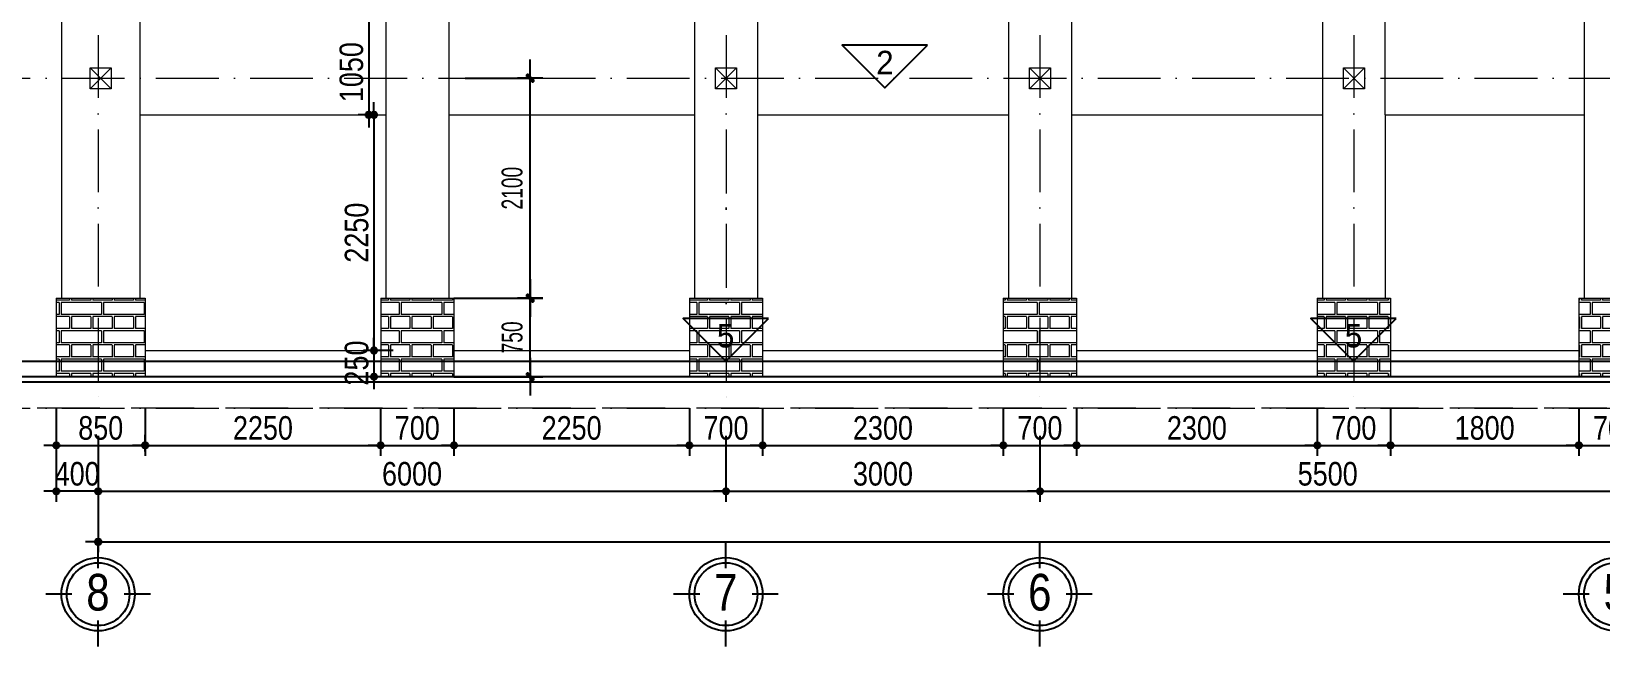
# Model space of a CAD drawing. Extents: x -1107188 to -523840, y 39692 to 514392.
# Drawn here: x -1099514 to -1084518, y 407575 to 413449 of the extents above; entities that cross this region are included whole.
import ezdxf
from ezdxf.enums import TextEntityAlignment as Align

# ---------------------------------------------------------------- set-up
doc = ezdxf.new("R2010")
doc.units = 0
doc.linetypes.add('ACAD_ISO10W100', pattern=[18, 12, -3, 0, -3])
doc.layers.get('0').update_dxf_attribs({"color": 255, "linetype": 'CONTINUOUS'})
doc.layers.get('DEFPOINTS').update_dxf_attribs({"linetype": 'CONTINUOUS'})
for name, color, linetype in [('009', 251, 'CONTINUOUS'), ('DIM', 1, 'CONTINUOUS'), ('HATCH', 8, 'CONTINUOUS'), ('HATCHNGOI', 22, 'CONTINUOUS'), ('TAGS', 60, 'CONTINUOUS'), ('TUONG', 131, 'CONTINUOUS')]:
    doc.layers.add(name, color=color, linetype=linetype)
for name, color, linetype, lineweight in [('HACHT', 8, 'CONTINUOUS', 5), ('NET-THAY', 2, 'CONTINUOUS', 13), ('TRUC', 24, 'CONTINUOUS', 0)]:
    doc.layers.add(name, color=color, linetype=linetype, lineweight=lineweight)
doc.styles.add('AVO', font='')
doc.styles.add('HEL-CONDENSE', font='')
doc.styles.add('KICHTHUOC', font='', dxfattribs={"width": 0.8})
doc.styles.get("Standard").update_dxf_attribs({"font": ''})
doc.styles.add('VNI-HELVE-CONDENSEN', font='')
doc.styles.get('AVO').set_extended_font_data('VNI-Avo')
doc.styles.get('HEL-CONDENSE').set_extended_font_data('VNI-Helve-Condense')
doc.styles.get('KICHTHUOC').set_extended_font_data('VNI-Helve-Condense')
doc.styles.get('Standard').set_extended_font_data('VNI-Helve-Condense')
doc.styles.get('VNI-HELVE-CONDENSEN').set_extended_font_data('VNI-Helve-Condense')
doc.dimstyles.new('1-100', dxfattribs={"dimtxt": 200, "dimasz": 60, "dimexe": 0, "dimexo": 0, "dimgap": 70, "dimtad": 1, "dimtoh": 1, "dimdec": 0, "dimzin": 9, "dimdsep": 46, "dimtxsty": 'KICHTHUOC', "dimblk": 'KTHUOC', "dimcen": 15, "dimdle": 150, "dimclrd": 256, "dimclre": 256, "dimclrt": 7, "dimadec": 0, "dimazin": 0, "dimtfac": 1, "dimtdec": 0, "dimtix": 1, "dimtmove": 2, "dimatfit": 3, "dimfxl": 1, "dimtolj": 1, "dimtzin": 1, "dimarcsym": 0})
doc.dimstyles.new('D100', dxfattribs={"dimtxt": 225, "dimasz": 1.2, "dimexe": 100, "dimexo": 0, "dimgap": 50, "dimtad": 1, "dimdec": 0, "dimzin": 13, "dimdsep": 46, "dimtxsty": 'HEL-CONDENSE', "dimblk": 'D50', "dimcen": 0, "dimclrd": 1, "dimclre": 1, "dimclrt": 7, "dimadec": 0, "dimazin": 0, "dimtfac": 1, "dimtdec": 0, "dimtmove": 0, "dimatfit": 3, "dimldrblk": 'D50', "dimfxl": 1, "dimtolj": 1, "dimtzin": 13, "dimarcsym": 0})
doc.dimstyles.get("Standard").update_dxf_attribs({"dimtxt": 0.18, "dimasz": 0.18, "dimexe": 0.18, "dimexo": 0.0625, "dimgap": 0.09, "dimtad": 0, "dimtih": 1, "dimtoh": 1, "dimdec": 4, "dimzin": 0, "dimdsep": 46, "dimtxsty": 'Standard', "dimcen": 0.09, "dimadec": 0, "dimazin": 0, "dimtfac": 1, "dimtdec": 4, "dimtofl": 0, "dimtmove": 0, "dimatfit": 3, "dimfxl": 1, "dimtolj": 1, "dimtzin": 0, "dimarcsym": 0})
pattern_1 = [(180, (-2396478.65, 162383.13), (-3e-14, -270.968), [387.35, -19.05]), (180, (-2396478.65, 162268.83), (-3e-14, -270.968), [387.35, -19.05]), (180, (-2396580.25, 162247.64), (-3e-14, -270.968), [184.15, -19.05]), (180, (-2396580.25, 162133.34), (-3e-14, -270.968), [184.15, -19.05]), (270, (-2396478.65, 162383.13), (406.4, -7e-14), [114.3, -156.6672]), (270, (-2396459.6, 162383.13), (406.4, -7e-14), [114.3, -156.6672]), (270, (-2396580.25, 162247.64), (203.2, -4e-14), [114.3, -156.6672]), (270, (-2396561.2, 162247.64), (203.2, -4e-14), [114.3, -156.6672])]

# ---------------------------------------------------------------- blocks, each defined once
blk = doc.blocks.new('D50')
at = {"layer": 'DIM'}
blk.add_hatch(color=256, dxfattribs=at).paths.add_polyline_path([(25, 0, 1), (-25, 0, 1)])
blk.add_line((25, 0), (100, 0), dxfattribs=at)
blk.add_circle((0, 0), 25, dxfattribs=at)
blk = doc.blocks.new('*D766')
at = {"layer": 'DEFPOINTS', "color": 0, "transparency": 16777216}
for p in [(-1098876, 409587), (-1092876, 409587), (-1092876, 409058)]:
    blk.add_point(p, dxfattribs=at)
at = {"layer": 'DIM', "color": 1, "lineweight": -2, "transparency": 16777216}
for p, q in [((-1098876, 409587), (-1098876, 408958)), ((-1092876, 409587), (-1092876, 408958)), ((-1098875, 409058), (-1092877, 409058))]:
    blk.add_line(p, q, dxfattribs=at)
at = {"layer": 'DIM', "color": 1, "lineweight": -2, "transparency": 16777216, "xscale": 1.199999999999999, "yscale": 1.199999999999999, "zscale": 1.199999999999999, "rotation": 180}
blk.add_blockref('D50', (-1098876, 409058), dxfattribs=at)
at = {"layer": 'DIM', "color": 1, "lineweight": -2, "transparency": 16777216, "xscale": 1.199999999999999, "yscale": 1.199999999999999, "zscale": 1.199999999999999}
blk.add_blockref('D50', (-1092876, 409058), dxfattribs=at)
at = {"layer": 'DIM', "color": 7, "transparency": 16777216, "insert": (-1095876, 409223), "char_height": 225, "attachment_point": 5, "style": 'HEL-CONDENSE'}
blk.add_mtext('\\A1;6000', dxfattribs=at)
blk = doc.blocks.new('*D767')
at = {"layer": 'DEFPOINTS', "color": 0, "transparency": 16777216}
for p in [(-1092876, 409587), (-1089876, 409587), (-1089876, 409058)]:
    blk.add_point(p, dxfattribs=at)
at = {"layer": 'DIM', "color": 1, "lineweight": -2, "transparency": 16777216}
for p, q in [((-1092876, 409587), (-1092876, 408958)), ((-1089876, 409587), (-1089876, 408958)), ((-1092875, 409058), (-1089877, 409058))]:
    blk.add_line(p, q, dxfattribs=at)
at = {"layer": 'DIM', "color": 1, "lineweight": -2, "transparency": 16777216, "xscale": 1.199999999999999, "yscale": 1.199999999999999, "zscale": 1.199999999999999, "rotation": 180}
blk.add_blockref('D50', (-1092876, 409058), dxfattribs=at)
at = {"layer": 'DIM', "color": 1, "lineweight": -2, "transparency": 16777216, "xscale": 1.199999999999999, "yscale": 1.199999999999999, "zscale": 1.199999999999999}
blk.add_blockref('D50', (-1089876, 409058), dxfattribs=at)
at = {"layer": 'DIM', "color": 7, "transparency": 16777216, "insert": (-1091376, 409223), "char_height": 225, "attachment_point": 5, "style": 'HEL-CONDENSE'}
blk.add_mtext('\\A1;3000', dxfattribs=at)
blk = doc.blocks.new('*D768')
at = {"layer": 'DEFPOINTS', "color": 0, "transparency": 16777216}
for p in [(-1089876, 409587), (-1084376, 409587), (-1084376, 409058)]:
    blk.add_point(p, dxfattribs=at)
at = {"layer": 'DIM', "color": 1, "lineweight": -2, "transparency": 16777216}
for p, q in [((-1089876, 409587), (-1089876, 408958)), ((-1084376, 409587), (-1084376, 408958)), ((-1089875, 409058), (-1084377, 409058))]:
    blk.add_line(p, q, dxfattribs=at)
at = {"layer": 'DIM', "color": 1, "lineweight": -2, "transparency": 16777216, "xscale": 1.199999999999999, "yscale": 1.199999999999999, "zscale": 1.199999999999999, "rotation": 180}
blk.add_blockref('D50', (-1089876, 409058), dxfattribs=at)
at = {"layer": 'DIM', "color": 1, "lineweight": -2, "transparency": 16777216, "xscale": 1.199999999999999, "yscale": 1.199999999999999, "zscale": 1.199999999999999}
blk.add_blockref('D50', (-1084376, 409058), dxfattribs=at)
at = {"layer": 'DIM', "color": 7, "transparency": 16777216, "insert": (-1087126, 409223), "char_height": 225, "attachment_point": 5, "style": 'HEL-CONDENSE'}
blk.add_mtext('\\A1;5500', dxfattribs=at)
blk = doc.blocks.new('*D773')
at = {"layer": 'DEFPOINTS', "color": 0, "transparency": 16777216}
for p in [(-1098876, 409587), (-1065876, 409587), (-1065876, 408575)]:
    blk.add_point(p, dxfattribs=at)
at = {"layer": 'DIM', "color": 1, "lineweight": -2, "transparency": 16777216}
for p, q in [((-1098876, 409587), (-1098876, 408475)), ((-1065876, 409587), (-1065876, 408475)), ((-1098875, 408575), (-1065877, 408575))]:
    blk.add_line(p, q, dxfattribs=at)
at = {"layer": 'DIM', "color": 1, "lineweight": -2, "transparency": 16777216, "xscale": 1.199999999999999, "yscale": 1.199999999999999, "zscale": 1.199999999999999, "rotation": 180}
blk.add_blockref('D50', (-1098876, 408575), dxfattribs=at)
at = {"layer": 'DIM', "color": 1, "lineweight": -2, "transparency": 16777216, "xscale": 1.199999999999999, "yscale": 1.199999999999999, "zscale": 1.199999999999999}
blk.add_blockref('D50', (-1065876, 408575), dxfattribs=at)
at = {"layer": 'DIM', "color": 7, "transparency": 16777216, "insert": (-1082376, 408739), "char_height": 225, "attachment_point": 5, "style": 'HEL-CONDENSE'}
blk.add_mtext('\\A1;33000', dxfattribs=at)
blk = doc.blocks.new('A$C206177D3')
at = {"layer": 'TAGS', "ltscale": 1000}
for p, q in [((-37, 240), (-37, 490)), ((-287, -10), (-537, -10)), ((463, -10), (213, -10)), ((-37, -510), (-37, -260))]:
    blk.add_line(p, q, dxfattribs=at)
blk.add_circle((-37, -10), 350, dxfattribs=at)
at = {"layer": 'TAGS', "color": 254, "ltscale": 1000}
blk.add_circle((-37, -10), 300, dxfattribs=at)
at = {"layer": 'TAGS', "ltscale": 1000, "style": 'VNI-HELVE-CONDENSEN'}
blk.add_attdef('A', text='', height=350, dxfattribs=at).set_placement((-38, -166), align=Align.CENTER)
blk = doc.blocks.new('*D781')
at = {"layer": 'DEFPOINTS', "color": 0, "transparency": 16777216}
for p in [(-1099276, 409587), (-1098876, 409587), (-1099276, 409058)]:
    blk.add_point(p, dxfattribs=at)
at = {"layer": 'HATCHNGOI', "color": 1, "lineweight": -2, "transparency": 16777216}
for p, q in [((-1099276, 409587), (-1099276, 408958)), ((-1098876, 409587), (-1098876, 408958)), ((-1098877, 409058), (-1099275, 409058))]:
    blk.add_line(p, q, dxfattribs=at)
at = {"layer": 'HATCHNGOI', "color": 1, "lineweight": -2, "transparency": 16777216, "xscale": 1.199999999999999, "yscale": 1.199999999999999, "zscale": 1.199999999999999, "rotation": 180}
blk.add_blockref('D50', (-1099276, 409058), dxfattribs=at)
at = {"layer": 'HATCHNGOI', "color": 1, "lineweight": -2, "transparency": 16777216, "xscale": 1.199999999999999, "yscale": 1.199999999999999, "zscale": 1.199999999999999}
blk.add_blockref('D50', (-1098876, 409058), dxfattribs=at)
at = {"layer": 'HATCHNGOI', "color": 7, "transparency": 16777216, "insert": (-1099076, 409223), "char_height": 225, "attachment_point": 5, "style": 'HEL-CONDENSE'}
blk.add_mtext('\\A1;400', dxfattribs=at)
blk = doc.blocks.new('*D808')
at = {"layer": 'DEFPOINTS', "color": 0, "linetype": 'Continuous', "transparency": 16777216}
for p in [(-1096290, 413702), (-1096290, 412652), (-1096290, 412652)]:
    blk.add_point(p, dxfattribs=at)
at = {"layer": 'DIM', "color": 1, "linetype": 'Continuous', "lineweight": -2, "transparency": 16777216}
for p, q in [((-1096290, 413702), (-1096390, 413702)), ((-1096290, 413700), (-1096290, 412653)), ((-1096290, 412652), (-1096390, 412652))]:
    blk.add_line(p, q, dxfattribs=at)
at = {"layer": 'DIM', "color": 1, "linetype": 'Continuous', "lineweight": -2, "transparency": 16777216, "xscale": 1.199999999999999, "yscale": 1.199999999999999, "zscale": 1.199999999999999}
for p, rotation in [((-1096290, 413702), 90), ((-1096290, 412652), 270)]:
    blk.add_blockref('D50', p, dxfattribs=dict(at, rotation=rotation))
at = {"layer": 'DIM', "color": 7, "linetype": 'Continuous', "transparency": 16777216, "insert": (-1096455, 413060), "char_height": 225, "attachment_point": 5, "rotation": 90, "style": 'HEL-CONDENSE'}
blk.add_mtext('\\A1;1050', dxfattribs=at)
blk = doc.blocks.new('*D809')
at = {"layer": 'DEFPOINTS', "color": 0, "linetype": 'Continuous', "transparency": 16777216}
for p in [(-1096203, 412652), (-1096240, 410402), (-1096057, 410402)]:
    blk.add_point(p, dxfattribs=at)
at = {"layer": 'DIM', "color": 1, "linetype": 'Continuous', "lineweight": -2, "transparency": 16777216}
for p, q in [((-1096203, 412652), (-1096340, 412652)), ((-1096240, 412650), (-1096240, 410403)), ((-1096057, 410402), (-1096340, 410402))]:
    blk.add_line(p, q, dxfattribs=at)
at = {"layer": 'DIM', "color": 1, "linetype": 'Continuous', "lineweight": -2, "transparency": 16777216, "xscale": 1.199999999999999, "yscale": 1.199999999999999, "zscale": 1.199999999999999}
for p, rotation in [((-1096240, 412652), 90), ((-1096240, 410402), 270)]:
    blk.add_blockref('D50', p, dxfattribs=dict(at, rotation=rotation))
at = {"layer": 'DIM', "color": 7, "linetype": 'Continuous', "transparency": 16777216, "insert": (-1096405, 411527), "char_height": 225, "attachment_point": 5, "rotation": 90, "style": 'HEL-CONDENSE'}
blk.add_mtext('\\A1;2250', dxfattribs=at)
blk = doc.blocks.new('*D810')
at = {"layer": 'DEFPOINTS', "color": 0, "linetype": 'Continuous', "transparency": 16777216}
for p in [(-1096057, 410402), (-1096240, 410152), (-1095984, 410152)]:
    blk.add_point(p, dxfattribs=at)
at = {"layer": 'DIM', "color": 1, "linetype": 'Continuous', "lineweight": -2, "transparency": 16777216}
for p, q in [((-1096057, 410402), (-1096340, 410402)), ((-1096240, 410400), (-1096240, 410153)), ((-1095984, 410152), (-1096340, 410152))]:
    blk.add_line(p, q, dxfattribs=at)
at = {"layer": 'DIM', "color": 1, "linetype": 'Continuous', "lineweight": -2, "transparency": 16777216, "xscale": 1.199999999999999, "yscale": 1.199999999999999, "zscale": 1.199999999999999}
for p, rotation in [((-1096240, 410402), 90), ((-1096240, 410152), 270)]:
    blk.add_blockref('D50', p, dxfattribs=dict(at, rotation=rotation))
at = {"layer": 'DIM', "color": 7, "linetype": 'Continuous', "transparency": 16777216, "insert": (-1096405, 410282), "char_height": 225, "attachment_point": 5, "rotation": 90, "style": 'HEL-CONDENSE'}
blk.add_mtext('\\A1;250', dxfattribs=at)
blk = doc.blocks.new('*D814')
at = {"layer": 'DEFPOINTS', "color": 0, "linetype": 'Continuous', "transparency": 16777216}
for p in [(-1099276, 409852), (-1098426, 409852), (-1098426, 409496)]:
    blk.add_point(p, dxfattribs=at)
at = {"layer": 'DIM', "color": 1, "linetype": 'Continuous', "lineweight": -2, "transparency": 16777216}
for p, q in [((-1099276, 409852), (-1099276, 409396)), ((-1098426, 409852), (-1098426, 409396)), ((-1099275, 409496), (-1098427, 409496))]:
    blk.add_line(p, q, dxfattribs=at)
at = {"layer": 'DIM', "color": 1, "linetype": 'Continuous', "lineweight": -2, "transparency": 16777216, "xscale": 1.199999999999999, "yscale": 1.199999999999999, "zscale": 1.199999999999999, "rotation": 180}
blk.add_blockref('D50', (-1099276, 409496), dxfattribs=at)
at = {"layer": 'DIM', "color": 1, "linetype": 'Continuous', "lineweight": -2, "transparency": 16777216, "xscale": 1.199999999999999, "yscale": 1.199999999999999, "zscale": 1.199999999999999}
blk.add_blockref('D50', (-1098426, 409496), dxfattribs=at)
at = {"layer": 'DIM', "color": 7, "linetype": 'Continuous', "transparency": 16777216, "insert": (-1098851, 409661), "char_height": 225, "attachment_point": 5, "style": 'HEL-CONDENSE'}
blk.add_mtext('\\A1;850', dxfattribs=at)
blk = doc.blocks.new('*D815')
at = {"layer": 'DEFPOINTS', "color": 0, "linetype": 'Continuous', "transparency": 16777216}
for p in [(-1096176, 409852), (-1098426, 409439), (-1096176, 409496)]:
    blk.add_point(p, dxfattribs=at)
at = {"layer": 'DIM', "color": 1, "linetype": 'Continuous', "lineweight": -2, "transparency": 16777216}
for p, q in [((-1096176, 409852), (-1096176, 409396)), ((-1098426, 409439), (-1098426, 409596)), ((-1098425, 409496), (-1096177, 409496))]:
    blk.add_line(p, q, dxfattribs=at)
at = {"layer": 'DIM', "color": 1, "linetype": 'Continuous', "lineweight": -2, "transparency": 16777216, "xscale": 1.199999999999999, "yscale": 1.199999999999999, "zscale": 1.199999999999999, "rotation": 180}
blk.add_blockref('D50', (-1098426, 409496), dxfattribs=at)
at = {"layer": 'DIM', "color": 1, "linetype": 'Continuous', "lineweight": -2, "transparency": 16777216, "xscale": 1.199999999999999, "yscale": 1.199999999999999, "zscale": 1.199999999999999}
blk.add_blockref('D50', (-1096176, 409496), dxfattribs=at)
at = {"layer": 'DIM', "color": 7, "linetype": 'Continuous', "transparency": 16777216, "insert": (-1097301, 409661), "char_height": 225, "attachment_point": 5, "style": 'HEL-CONDENSE'}
blk.add_mtext('\\A1;2250', dxfattribs=at)
blk = doc.blocks.new('*D816')
at = {"layer": 'DEFPOINTS', "color": 0, "linetype": 'Continuous', "transparency": 16777216}
for p in [(-1096176, 409852), (-1095476, 409852), (-1095476, 409496)]:
    blk.add_point(p, dxfattribs=at)
at = {"layer": 'DIM', "color": 1, "linetype": 'Continuous', "lineweight": -2, "transparency": 16777216}
for p, q in [((-1096176, 409852), (-1096176, 409396)), ((-1095476, 409852), (-1095476, 409396)), ((-1096175, 409496), (-1095477, 409496))]:
    blk.add_line(p, q, dxfattribs=at)
at = {"layer": 'DIM', "color": 1, "linetype": 'Continuous', "lineweight": -2, "transparency": 16777216, "xscale": 1.199999999999999, "yscale": 1.199999999999999, "zscale": 1.199999999999999, "rotation": 180}
blk.add_blockref('D50', (-1096176, 409496), dxfattribs=at)
at = {"layer": 'DIM', "color": 1, "linetype": 'Continuous', "lineweight": -2, "transparency": 16777216, "xscale": 1.199999999999999, "yscale": 1.199999999999999, "zscale": 1.199999999999999}
blk.add_blockref('D50', (-1095476, 409496), dxfattribs=at)
at = {"layer": 'DIM', "color": 7, "linetype": 'Continuous', "transparency": 16777216, "insert": (-1095826, 409661), "char_height": 225, "attachment_point": 5, "style": 'HEL-CONDENSE'}
blk.add_mtext('\\A1;700', dxfattribs=at)
blk = doc.blocks.new('*D817')
at = {"layer": 'DEFPOINTS', "color": 0, "linetype": 'Continuous', "transparency": 16777216}
for p in [(-1095476, 409852), (-1093226, 409852), (-1093226, 409496)]:
    blk.add_point(p, dxfattribs=at)
at = {"layer": 'DIM', "color": 1, "linetype": 'Continuous', "lineweight": -2, "transparency": 16777216}
for p, q in [((-1095476, 409852), (-1095476, 409396)), ((-1093226, 409852), (-1093226, 409396)), ((-1095475, 409496), (-1093227, 409496))]:
    blk.add_line(p, q, dxfattribs=at)
at = {"layer": 'DIM', "color": 1, "linetype": 'Continuous', "lineweight": -2, "transparency": 16777216, "xscale": 1.199999999999999, "yscale": 1.199999999999999, "zscale": 1.199999999999999, "rotation": 180}
blk.add_blockref('D50', (-1095476, 409496), dxfattribs=at)
at = {"layer": 'DIM', "color": 1, "linetype": 'Continuous', "lineweight": -2, "transparency": 16777216, "xscale": 1.199999999999999, "yscale": 1.199999999999999, "zscale": 1.199999999999999}
blk.add_blockref('D50', (-1093226, 409496), dxfattribs=at)
at = {"layer": 'DIM', "color": 7, "linetype": 'Continuous', "transparency": 16777216, "insert": (-1094351, 409661), "char_height": 225, "attachment_point": 5, "style": 'HEL-CONDENSE'}
blk.add_mtext('\\A1;2250', dxfattribs=at)
blk = doc.blocks.new('*D818')
at = {"layer": 'DEFPOINTS', "color": 0, "linetype": 'Continuous', "transparency": 16777216}
for p in [(-1093226, 409852), (-1092526, 409852), (-1092526, 409496)]:
    blk.add_point(p, dxfattribs=at)
at = {"layer": 'DIM', "color": 1, "linetype": 'Continuous', "lineweight": -2, "transparency": 16777216}
for p, q in [((-1093226, 409852), (-1093226, 409396)), ((-1092526, 409852), (-1092526, 409396)), ((-1093225, 409496), (-1092527, 409496))]:
    blk.add_line(p, q, dxfattribs=at)
at = {"layer": 'DIM', "color": 1, "linetype": 'Continuous', "lineweight": -2, "transparency": 16777216, "xscale": 1.199999999999999, "yscale": 1.199999999999999, "zscale": 1.199999999999999, "rotation": 180}
blk.add_blockref('D50', (-1093226, 409496), dxfattribs=at)
at = {"layer": 'DIM', "color": 1, "linetype": 'Continuous', "lineweight": -2, "transparency": 16777216, "xscale": 1.199999999999999, "yscale": 1.199999999999999, "zscale": 1.199999999999999}
blk.add_blockref('D50', (-1092526, 409496), dxfattribs=at)
at = {"layer": 'DIM', "color": 7, "linetype": 'Continuous', "transparency": 16777216, "insert": (-1092876, 409661), "char_height": 225, "attachment_point": 5, "style": 'HEL-CONDENSE'}
blk.add_mtext('\\A1;700', dxfattribs=at)
blk = doc.blocks.new('*D819')
at = {"layer": 'DEFPOINTS', "color": 0, "linetype": 'Continuous', "transparency": 16777216}
for p in [(-1092526, 409852), (-1090226, 409852), (-1090226, 409496)]:
    blk.add_point(p, dxfattribs=at)
at = {"layer": 'DIM', "color": 1, "linetype": 'Continuous', "lineweight": -2, "transparency": 16777216}
for p, q in [((-1092526, 409852), (-1092526, 409396)), ((-1090226, 409852), (-1090226, 409396)), ((-1092525, 409496), (-1090227, 409496))]:
    blk.add_line(p, q, dxfattribs=at)
at = {"layer": 'DIM', "color": 1, "linetype": 'Continuous', "lineweight": -2, "transparency": 16777216, "xscale": 1.199999999999999, "yscale": 1.199999999999999, "zscale": 1.199999999999999, "rotation": 180}
blk.add_blockref('D50', (-1092526, 409496), dxfattribs=at)
at = {"layer": 'DIM', "color": 1, "linetype": 'Continuous', "lineweight": -2, "transparency": 16777216, "xscale": 1.199999999999999, "yscale": 1.199999999999999, "zscale": 1.199999999999999}
blk.add_blockref('D50', (-1090226, 409496), dxfattribs=at)
at = {"layer": 'DIM', "color": 7, "linetype": 'Continuous', "transparency": 16777216, "insert": (-1091376, 409661), "char_height": 225, "attachment_point": 5, "style": 'HEL-CONDENSE'}
blk.add_mtext('\\A1;2300', dxfattribs=at)
blk = doc.blocks.new('*D820')
at = {"layer": 'DEFPOINTS', "color": 0, "linetype": 'Continuous', "transparency": 16777216}
for p in [(-1090226, 409852), (-1089526, 409852), (-1089526, 409496)]:
    blk.add_point(p, dxfattribs=at)
at = {"layer": 'DIM', "color": 1, "linetype": 'Continuous', "lineweight": -2, "transparency": 16777216}
for p, q in [((-1090226, 409852), (-1090226, 409396)), ((-1089526, 409852), (-1089526, 409396)), ((-1090225, 409496), (-1089527, 409496))]:
    blk.add_line(p, q, dxfattribs=at)
at = {"layer": 'DIM', "color": 1, "linetype": 'Continuous', "lineweight": -2, "transparency": 16777216, "xscale": 1.199999999999999, "yscale": 1.199999999999999, "zscale": 1.199999999999999, "rotation": 180}
blk.add_blockref('D50', (-1090226, 409496), dxfattribs=at)
at = {"layer": 'DIM', "color": 1, "linetype": 'Continuous', "lineweight": -2, "transparency": 16777216, "xscale": 1.199999999999999, "yscale": 1.199999999999999, "zscale": 1.199999999999999}
blk.add_blockref('D50', (-1089526, 409496), dxfattribs=at)
at = {"layer": 'DIM', "color": 7, "linetype": 'Continuous', "transparency": 16777216, "insert": (-1089876, 409661), "char_height": 225, "attachment_point": 5, "style": 'HEL-CONDENSE'}
blk.add_mtext('\\A1;700', dxfattribs=at)
blk = doc.blocks.new('*D821')
at = {"layer": 'DEFPOINTS', "color": 0, "linetype": 'Continuous', "transparency": 16777216}
for p in [(-1089526, 409852), (-1087226, 409852), (-1087226, 409496)]:
    blk.add_point(p, dxfattribs=at)
at = {"layer": 'DIM', "color": 1, "linetype": 'Continuous', "lineweight": -2, "transparency": 16777216}
for p, q in [((-1089526, 409852), (-1089526, 409396)), ((-1087226, 409852), (-1087226, 409396)), ((-1089525, 409496), (-1087227, 409496))]:
    blk.add_line(p, q, dxfattribs=at)
at = {"layer": 'DIM', "color": 1, "linetype": 'Continuous', "lineweight": -2, "transparency": 16777216, "xscale": 1.199999999999999, "yscale": 1.199999999999999, "zscale": 1.199999999999999, "rotation": 180}
blk.add_blockref('D50', (-1089526, 409496), dxfattribs=at)
at = {"layer": 'DIM', "color": 1, "linetype": 'Continuous', "lineweight": -2, "transparency": 16777216, "xscale": 1.199999999999999, "yscale": 1.199999999999999, "zscale": 1.199999999999999}
blk.add_blockref('D50', (-1087226, 409496), dxfattribs=at)
at = {"layer": 'DIM', "color": 7, "linetype": 'Continuous', "transparency": 16777216, "insert": (-1088376, 409661), "char_height": 225, "attachment_point": 5, "style": 'HEL-CONDENSE'}
blk.add_mtext('\\A1;2300', dxfattribs=at)
blk = doc.blocks.new('*D822')
at = {"layer": 'DEFPOINTS', "color": 0, "linetype": 'Continuous', "transparency": 16777216}
for p in [(-1087226, 409852), (-1086526, 409852), (-1086526, 409496)]:
    blk.add_point(p, dxfattribs=at)
at = {"layer": 'DIM', "color": 1, "linetype": 'Continuous', "lineweight": -2, "transparency": 16777216}
for p, q in [((-1087226, 409852), (-1087226, 409396)), ((-1086526, 409852), (-1086526, 409396)), ((-1087225, 409496), (-1086527, 409496))]:
    blk.add_line(p, q, dxfattribs=at)
at = {"layer": 'DIM', "color": 1, "linetype": 'Continuous', "lineweight": -2, "transparency": 16777216, "xscale": 1.199999999999999, "yscale": 1.199999999999999, "zscale": 1.199999999999999, "rotation": 180}
blk.add_blockref('D50', (-1087226, 409496), dxfattribs=at)
at = {"layer": 'DIM', "color": 1, "linetype": 'Continuous', "lineweight": -2, "transparency": 16777216, "xscale": 1.199999999999999, "yscale": 1.199999999999999, "zscale": 1.199999999999999}
blk.add_blockref('D50', (-1086526, 409496), dxfattribs=at)
at = {"layer": 'DIM', "color": 7, "linetype": 'Continuous', "transparency": 16777216, "insert": (-1086876, 409661), "char_height": 225, "attachment_point": 5, "style": 'HEL-CONDENSE'}
blk.add_mtext('\\A1;700', dxfattribs=at)
blk = doc.blocks.new('*D823')
at = {"layer": 'DEFPOINTS', "color": 0, "linetype": 'Continuous', "transparency": 16777216}
for p in [(-1086526, 409852), (-1084726, 409852), (-1084726, 409496)]:
    blk.add_point(p, dxfattribs=at)
at = {"layer": 'DIM', "color": 1, "linetype": 'Continuous', "lineweight": -2, "transparency": 16777216}
for p, q in [((-1086526, 409852), (-1086526, 409396)), ((-1084726, 409852), (-1084726, 409396)), ((-1086525, 409496), (-1084727, 409496))]:
    blk.add_line(p, q, dxfattribs=at)
at = {"layer": 'DIM', "color": 1, "linetype": 'Continuous', "lineweight": -2, "transparency": 16777216, "xscale": 1.199999999999999, "yscale": 1.199999999999999, "zscale": 1.199999999999999, "rotation": 180}
blk.add_blockref('D50', (-1086526, 409496), dxfattribs=at)
at = {"layer": 'DIM', "color": 1, "linetype": 'Continuous', "lineweight": -2, "transparency": 16777216, "xscale": 1.199999999999999, "yscale": 1.199999999999999, "zscale": 1.199999999999999}
blk.add_blockref('D50', (-1084726, 409496), dxfattribs=at)
at = {"layer": 'DIM', "color": 7, "linetype": 'Continuous', "transparency": 16777216, "insert": (-1085626, 409661), "char_height": 225, "attachment_point": 5, "style": 'HEL-CONDENSE'}
blk.add_mtext('\\A1;1800', dxfattribs=at)
blk = doc.blocks.new('*D824')
at = {"layer": 'DEFPOINTS', "color": 0, "linetype": 'Continuous', "transparency": 16777216}
for p in [(-1084726, 409852), (-1084026, 409887), (-1084026, 409496)]:
    blk.add_point(p, dxfattribs=at)
at = {"layer": 'DIM', "color": 1, "linetype": 'Continuous', "lineweight": -2, "transparency": 16777216}
for p, q in [((-1084726, 409852), (-1084726, 409396)), ((-1084026, 409887), (-1084026, 409396)), ((-1084725, 409496), (-1084027, 409496))]:
    blk.add_line(p, q, dxfattribs=at)
at = {"layer": 'DIM', "color": 1, "linetype": 'Continuous', "lineweight": -2, "transparency": 16777216, "xscale": 1.199999999999999, "yscale": 1.199999999999999, "zscale": 1.199999999999999, "rotation": 180}
blk.add_blockref('D50', (-1084726, 409496), dxfattribs=at)
at = {"layer": 'DIM', "color": 1, "linetype": 'Continuous', "lineweight": -2, "transparency": 16777216, "xscale": 1.199999999999999, "yscale": 1.199999999999999, "zscale": 1.199999999999999}
blk.add_blockref('D50', (-1084026, 409496), dxfattribs=at)
at = {"layer": 'DIM', "color": 7, "linetype": 'Continuous', "transparency": 16777216, "insert": (-1084376, 409661), "char_height": 225, "attachment_point": 5, "style": 'HEL-CONDENSE'}
blk.add_mtext('\\A1;700', dxfattribs=at)
blk = doc.blocks.new('TUONG-NAM')
at = {"layer": 'TAGS'}
blk.add_lwpolyline([(-453, -453), (453, -453), (0, 0)], close=True, dxfattribs=at)
at = {"layer": 'TAGS', "linetype": 'Continuous', "style": 'AVO'}
blk.add_attdef('KH-TUONG', text='', height=250, dxfattribs=at).set_placement((0, -269), align=Align.MIDDLE_CENTER)
blk = doc.blocks.new('KTHUOC')
at = {"ltscale": 50}
h = blk.add_hatch(color=256, dxfattribs=at)
edge = h.paths.add_edge_path()
edge.add_line((0.28, 0.53), (-0.53, -0.28))
edge.add_arc((-0.41, -0.41), 0.175, 135, 225)
edge.add_arc((-0.41, -0.41), 0.175, 225, 315)
edge.add_line((-0.28, -0.53), (0.53, 0.28))
edge.add_arc((0.41, 0.41), 0.175, 315, 405)
edge.add_arc((0.41, 0.41), 0.175, 45, 135)
for p, q in [((-3, 0), (3, 0)), ((0, -2), (0, 2))]:
    blk.add_line(p, q)
blk.add_lwpolyline([(0.28, 0.53), (-0.53, -0.28, 0.414214), (-0.53, -0.53), (-0.53, -0.53, 0.414214), (-0.28, -0.53), (0.53, 0.28, 0.414214), (0.53, 0.53), (0.53, 0.53, 0.414214)], format="xyb", close=True)
blk = doc.blocks.new('*D889')
at = {"layer": '009', "lineweight": -2, "transparency": 16777216}
for p, q in [((-1095476, 410902), (-1094747, 410902)), ((-1094747, 410212), (-1094747, 410842)), ((-1095476, 410152), (-1094747, 410152))]:
    blk.add_line(p, q, dxfattribs=at)
at = {"layer": 'DEFPOINTS', "color": 0, "transparency": 16777216}
for p in [(-1095476, 410902), (-1094747, 410902), (-1095476, 410152)]:
    blk.add_point(p, dxfattribs=at)
at = {"layer": '009', "lineweight": -2, "transparency": 16777216, "xscale": 60, "yscale": 60, "zscale": 60}
for p, rotation in [((-1094747, 410902), 90), ((-1094747, 410152), 270)]:
    blk.add_blockref('KTHUOC', p, dxfattribs=dict(at, rotation=rotation))
at = {"layer": '009', "color": 7, "transparency": 16777216, "insert": (-1094919, 410527), "char_height": 200, "attachment_point": 5, "rotation": 90, "style": 'KICHTHUOC'}
blk.add_mtext('\\A1;750', dxfattribs=at)
blk = doc.blocks.new('*D890')
at = {"layer": '009', "lineweight": -2, "transparency": 16777216}
for p, q in [((-1095369, 413002), (-1094747, 413002)), ((-1094747, 410962), (-1094747, 412942)), ((-1095369, 410902), (-1094747, 410902))]:
    blk.add_line(p, q, dxfattribs=at)
at = {"layer": 'DEFPOINTS', "color": 0, "transparency": 16777216}
for p in [(-1095369, 413002), (-1094747, 413002), (-1095369, 410902)]:
    blk.add_point(p, dxfattribs=at)
at = {"layer": '009', "lineweight": -2, "transparency": 16777216, "xscale": 60, "yscale": 60, "zscale": 60}
for p, rotation in [((-1094747, 413002), 90), ((-1094747, 410902), 270)]:
    blk.add_blockref('KTHUOC', p, dxfattribs=dict(at, rotation=rotation))
at = {"layer": '009', "color": 7, "transparency": 16777216, "insert": (-1094919, 411952), "char_height": 200, "attachment_point": 5, "rotation": 90, "style": 'KICHTHUOC'}
blk.add_mtext('\\A1;2100', dxfattribs=at)

msp = doc.modelspace()

# ---------------------------------------------------------------- hatches: boundary and pattern name
at = {"layer": 'HACHT'}
h = msp.add_hatch(dxfattribs=at)
h.set_pattern_fill('AR-BRELM', color=256, scale=2, angle=180, style=0)
h.set_pattern_definition(pattern_1)
h.paths.add_polyline_path([(-1099275.774, 410901.638), (-1099275.774, 410301.638), (-1098875.774, 410301.638), (-1098875.774, 410901.638)])
h.paths.add_polyline_path([(-1098425.774, 410301.638), (-1098425.774, 410901.638), (-1098875.774, 410901.638), (-1098875.774, 410301.638)])
h.paths.add_polyline_path([(-1098425.774, 410151.638), (-1098425.774, 410301.638), (-1098875.774, 410301.638), (-1098875.774, 410151.638)])
h.paths.add_polyline_path([(-1099275.774, 410301.638), (-1099275.774, 410151.638), (-1098875.774, 410151.638), (-1098875.774, 410301.638)])
h = msp.add_hatch(dxfattribs=at)
h.set_pattern_fill('AR-BRELM', color=256, scale=2, angle=180, style=0)
h.set_pattern_definition(pattern_1)
h.paths.add_polyline_path([(-1095475.774, 410151.638), (-1095475.774, 410901.638), (-1096175.774, 410901.638), (-1096175.774, 410151.638)])
h = msp.add_hatch(dxfattribs=at)
h.set_pattern_fill('AR-BRELM', color=256, scale=2, angle=180, style=0)
h.set_pattern_definition(pattern_1)
h.paths.add_polyline_path([(-1092525.774, 410151.638), (-1092525.774, 410901.638), (-1093225.774, 410901.638), (-1093225.774, 410151.638)])
h = msp.add_hatch(dxfattribs=at)
h.set_pattern_fill('AR-BRELM', color=256, scale=2, angle=180, style=0)
h.set_pattern_definition(pattern_1)
h.paths.add_polyline_path([(-1090225.774, 410901.638), (-1090225.774, 410151.638), (-1089525.774, 410151.638), (-1089525.774, 410901.638)])
h = msp.add_hatch(dxfattribs=at)
h.set_pattern_fill('AR-BRELM', color=256, scale=2, angle=180, style=0)
h.set_pattern_definition(pattern_1)
h.paths.add_polyline_path([(-1087225.774, 410901.638), (-1087225.774, 410151.638), (-1086525.774, 410151.638), (-1086525.774, 410901.638)])
h = msp.add_hatch(dxfattribs=at)
h.set_pattern_fill('AR-BRELM', color=256, scale=2, angle=180, style=0)
h.set_pattern_definition(pattern_1)
h.paths.add_polyline_path([(-1084725.774, 410901.638), (-1084725.774, 410151.638), (-1084025.774, 410151.638), (-1084025.774, 410901.638)])

# ---------------------------------------------------------------- linework, layer by layer
at = {"layer": '009'}
msp.add_line((-1099765.708, 410301.638), (-1082159.839, 410301.638), dxfattribs=at)
at = {"layer": 'HATCH'}
msp.add_lwpolyline([(-1090225.774, 410151.638), (-1092675.774, 410151.638)], dxfattribs=at)
at = {"layer": 'NET-THAY'}
for p, q in [((-1086575.774, 412651.638), (-1086575.774, 413701.638)), ((-1098425.774, 410401.638), (-1096175.774, 410401.638)), ((-1095475.774, 410401.638), (-1093225.774, 410401.638)), ((-1092525.774, 410401.638), (-1090225.774, 410401.638)), ((-1089525.774, 410401.638), (-1087225.774, 410401.638)), ((-1086525.774, 410401.638), (-1084725.774, 410401.638))]:
    msp.add_line(p, q, dxfattribs=at)
for points in [[(-1099225.774, 420201.638), (-1099225.774, 410901.638)], [(-1098475.774, 420201.638), (-1098475.774, 412651.638)], [(-1096125.774, 420201.638), (-1096125.774, 410901.638)], [(-1095525.774, 420201.638), (-1095525.774, 410901.638)], [(-1093175.774, 420201.638), (-1093175.774, 410901.638)], [(-1092575.774, 420201.638), (-1092575.774, 410901.638)], [(-1090175.774, 420201.638), (-1090175.774, 410901.638)], [(-1089575.774, 420201.638), (-1089575.774, 410901.638)], [(-1087175.774, 420201.638), (-1087175.774, 410901.638)], [(-1084675.774, 417001.638), (-1084675.774, 412651.638)], [(-1098950.774, 413101.638), (-1098750.774, 413101.638), (-1098750.774, 412901.638), (-1098950.774, 412901.638), (-1098950.774, 413101.638)], [(-1098750.774, 413101.638), (-1098950.774, 412901.638)], [(-1098950.774, 413101.638), (-1098750.774, 412901.638)], [(-1092975.774, 413101.638), (-1092775.774, 413101.638), (-1092775.774, 412901.638), (-1092975.774, 412901.638), (-1092975.774, 413101.638)], [(-1092775.774, 413101.638), (-1092975.774, 412901.638)], [(-1092975.774, 413101.638), (-1092775.774, 412901.638)], [(-1089975.774, 413101.638), (-1089775.774, 413101.638), (-1089775.774, 412901.638), (-1089975.774, 412901.638), (-1089975.774, 413101.638)], [(-1089775.774, 413101.638), (-1089975.774, 412901.638)], [(-1089975.774, 413101.638), (-1089775.774, 412901.638)], [(-1086975.774, 413101.638), (-1086775.774, 413101.638), (-1086775.774, 412901.638), (-1086975.774, 412901.638), (-1086975.774, 413101.638)], [(-1086775.774, 413101.638), (-1086975.774, 412901.638)], [(-1086975.774, 413101.638), (-1086775.774, 412901.638)], [(-1098475.774, 412651.638), (-1096125.774, 412651.638)], [(-1098475.774, 412651.638), (-1098475.774, 410901.638)], [(-1095525.774, 412651.638), (-1093175.774, 412651.638)], [(-1092575.774, 412651.638), (-1090175.774, 412651.638)], [(-1089575.774, 412651.638), (-1087175.774, 412651.638)], [(-1086575.774, 412651.638), (-1084675.774, 412651.638)], [(-1086575.774, 412651.638), (-1086575.774, 410901.638)], [(-1084675.774, 412651.638), (-1084675.774, 410901.638)], [(-1099275.774, 410901.638), (-1099275.774, 410151.638)], [(-1099275.774, 410901.638), (-1098425.774, 410901.638)], [(-1098425.774, 410901.638), (-1098425.774, 410151.638)], [(-1098425.774, 410901.638), (-1098425.774, 410151.638)], [(-1096175.774, 410901.638), (-1096175.774, 410151.638)], [(-1096175.774, 410901.638), (-1095475.774, 410901.638)], [(-1095475.774, 410901.638), (-1095475.774, 410151.638)], [(-1093225.774, 410901.638), (-1093225.774, 410151.638)], [(-1093225.774, 410901.638), (-1092525.774, 410901.638)], [(-1092525.774, 410901.638), (-1092525.774, 410151.638)], [(-1090225.774, 410901.638), (-1090225.774, 410151.638)], [(-1090225.774, 410901.638), (-1089525.774, 410901.638)], [(-1089525.774, 410901.638), (-1089525.774, 410151.638)], [(-1087225.774, 410901.638), (-1087225.774, 410151.638)], [(-1087225.774, 410901.638), (-1086525.774, 410901.638)], [(-1086525.774, 410901.638), (-1086525.774, 410151.638)], [(-1084725.774, 410901.638), (-1084725.774, 410151.638)], [(-1084725.774, 410901.638), (-1084025.774, 410901.638)], [(-1090225.774, 410301.638), (-1090225.774, 410151.638)]]:
    msp.add_lwpolyline(points, dxfattribs=at)
at = {"layer": 'TRUC', "linetype": 'ACAD_ISO10W100', "ltscale": 50}
msp.add_lwpolyline([(-1100124.007, 424214.293), (-1064655.569, 424214.293), (-1064655.569, 409851.638), (-1100124.007, 409851.638)], close=True, dxfattribs=at)
for points in [[(-1098875.774, 424214.293), (-1098875.774, 409851.638)], [(-1092875.774, 424214.293), (-1092875.774, 409851.638)], [(-1089875.774, 424214.293), (-1089875.774, 409851.638)], [(-1086875.774, 424214.293), (-1086875.774, 409851.638)], [(-1100124.007, 413001.638), (-1064655.569, 413001.638)], [(-1092875.774, 412501.638), (-1092875.774, 409851.638)], [(-1100124.007, 410301.638), (-1064655.569, 410301.638)], [(-1100124.007, 409851.638), (-1064655.569, 409851.638)]]:
    msp.add_lwpolyline(points, dxfattribs=at)
at = {"layer": 'TUONG'}
msp.add_lwpolyline([(-1064655.569, 410151.638), (-1100124.007, 410151.638)], dxfattribs=at)
at = {"layer": 'TUONG', "const_width": 20}
msp.add_lwpolyline([(-1064655.569, 410101.638), (-1100124.007, 410101.638)], dxfattribs=at)

# ---------------------------------------------------------------- block references
at = {"layer": 'TAGS', "linetype": 'Continuous'}
ref = msp.add_blockref('TUONG-NAM', (-1091356.679, 412908.978), dxfattribs=dict(at, xscale=0.8999999999068677, yscale=0.9000000000232831, zscale=0.9, rotation=180))
ref.add_attrib('KH-TUONG', '2', dxfattribs={"color": 7, "linetype": 'Continuous', "height": 225, "style": 'AVO'}).set_placement((-1091357.124, 413151.332), align=Align.MIDDLE_CENTER)
ref = msp.add_blockref('TUONG-NAM', (-1092878.885, 410300.597), dxfattribs=dict(at, xscale=0.8999999999068677, yscale=0.9000000000232831, zscale=0.9, rotation=180))
ref.add_attrib('KH-TUONG', '5', dxfattribs={"color": 7, "linetype": 'Continuous', "height": 225, "style": 'AVO'}).set_placement((-1092879.33, 410542.951), align=Align.MIDDLE_CENTER)
ref = msp.add_blockref('TUONG-NAM', (-1086878.885, 410300.597), dxfattribs=dict(at, xscale=0.8999999999068677, yscale=0.9000000000232831, zscale=0.9, rotation=180))
ref.add_attrib('KH-TUONG', '5', dxfattribs={"color": 7, "linetype": 'Continuous', "height": 225, "style": 'AVO'}).set_placement((-1086879.33, 410542.951), align=Align.MIDDLE_CENTER)
at = {"layer": 'TAGS', "ltscale": 1000}
ref = msp.add_blockref('A$C206177D3', (-1098839.152, 408084.386), dxfattribs=at)
ref.add_attrib('A', '8', dxfattribs={"color": 7, "ltscale": 1000, "height": 350, "style": 'VNI-HELVE-CONDENSEN'}).set_placement((-1098877.456, 407918.748), align=Align.CENTER)
ref = msp.add_blockref('A$C206177D3', (-1092839.152, 408084.386), dxfattribs=at)
ref.add_attrib('A', '7', dxfattribs={"color": 7, "ltscale": 1000, "height": 350, "style": 'VNI-HELVE-CONDENSEN'}).set_placement((-1092877.456, 407918.748), align=Align.CENTER)
ref = msp.add_blockref('A$C206177D3', (-1089839.152, 408084.386), dxfattribs=at)
ref.add_attrib('A', '6', dxfattribs={"color": 7, "ltscale": 1000, "height": 350, "style": 'VNI-HELVE-CONDENSEN'}).set_placement((-1089877.456, 407918.748), align=Align.CENTER)
ref = msp.add_blockref('A$C206177D3', (-1084339.152, 408084.386), dxfattribs=at)
ref.add_attrib('A', '5', dxfattribs={"color": 7, "ltscale": 1000, "height": 350, "style": 'VNI-HELVE-CONDENSEN'}).set_placement((-1084377.456, 407918.748), align=Align.CENTER)

# ---------------------------------------------------------------- dimensions: what is measured, and where the dimension line sits
at = {"layer": '009'}
for base, p1, p2, picture, middle in [((-1094747.092, 413001.638), (-1095368.669, 410901.638), (-1095368.669, 413001.638), '*D890', (-1094919.225, 411951.638)), ((-1094747.092, 410901.638), (-1095475.774, 410151.638), (-1095475.774, 410901.638), '*D889', (-1094919.225, 410526.638))]:
    dim = msp.add_linear_dim(base=base, p1=p1, p2=p2, angle=90, dimstyle='1-100', dxfattribs=at)
    dim.commit()
    dim.dimension.update_dxf_attribs({"geometry": picture, "text_midpoint": middle})
at = {"layer": 'DIM', "linetype": 'Continuous'}
for base, p1, p2, picture, middle in [((-1096289.847, 412651.638), (-1096289.847, 413701.638), (-1096289.847, 412651.638), '*D808', (-1096289.847, 413059.67)), ((-1096239.847, 410151.638), (-1096056.589, 410401.638), (-1095984.107, 410151.638), '*D810', (-1096239.847, 410281.638))]:
    dim = msp.add_linear_dim(base=base, p1=p1, p2=p2, angle=90, dimstyle='D100', override={"dimtmove": 1}, dxfattribs=at)
    dim.commit()
    dim.dimension.update_dxf_attribs({"geometry": picture, "text_midpoint": middle, "dimtype": 160})
dim = msp.add_linear_dim(base=(-1096239.847, 410401.638), p1=(-1096202.941, 412651.638), p2=(-1096056.589, 410401.638), angle=90, dimstyle='D100', override={"dimtmove": 1}, dxfattribs=at)
dim.commit()
dim.dimension.update_dxf_attribs({"geometry": '*D809', "text_midpoint": (-1096404.747, 411526.638)})
dim = msp.add_linear_dim(base=(-1098425.774, 409495.701), p1=(-1099275.774, 409851.638), p2=(-1098425.774, 409851.638), dimstyle='D100', dxfattribs=at)
dim.commit()
dim.dimension.update_dxf_attribs({"geometry": '*D814', "text_midpoint": (-1098850.774, 409495.701), "dimtype": 160})
for base, p1, p2, picture, middle in [((-1096175.774, 409495.701), (-1098425.774, 409439.273), (-1096175.774, 409851.638), '*D815', (-1097300.774, 409660.601)), ((-1095475.774, 409495.701), (-1096175.774, 409851.638), (-1095475.774, 409851.638), '*D816', (-1095825.774, 409660.601)), ((-1093225.774, 409495.701), (-1095475.774, 409851.638), (-1093225.774, 409851.638), '*D817', (-1094350.774, 409660.601)), ((-1092525.774, 409495.701), (-1093225.774, 409851.638), (-1092525.774, 409851.638), '*D818', (-1092875.774, 409660.601)), ((-1090225.774, 409495.701), (-1092525.774, 409851.638), (-1090225.774, 409851.638), '*D819', (-1091375.774, 409660.601)), ((-1089525.774, 409495.701), (-1090225.774, 409851.638), (-1089525.774, 409851.638), '*D820', (-1089875.774, 409660.601)), ((-1087225.774, 409495.701), (-1089525.774, 409851.638), (-1087225.774, 409851.638), '*D821', (-1088375.774, 409660.601)), ((-1086525.774, 409495.701), (-1087225.774, 409851.638), (-1086525.774, 409851.638), '*D822', (-1086875.774, 409660.601)), ((-1084725.774, 409495.701), (-1086525.774, 409851.638), (-1084725.774, 409851.638), '*D823', (-1085625.774, 409660.601)), ((-1084025.774, 409495.701), (-1084725.774, 409851.638), (-1084025.774, 409887.451), '*D824', (-1084375.774, 409660.601))]:
    dim = msp.add_linear_dim(base=base, p1=p1, p2=p2, dimstyle='D100', override={"dimtmove": 1}, dxfattribs=at)
    dim.commit()
    dim.dimension.update_dxf_attribs({"geometry": picture, "text_midpoint": middle})
at = {"layer": 'DIM'}
for p2, distance, picture, middle in [((-1092875.774, 409587.303), -529.413, '*D766', (-1095875.774, 409222.791)), ((-1065875.774, 409587.303), -1012.771, '*D773', (-1082375.774, 408739.432))]:
    dim = msp.add_aligned_dim(p1=(-1098875.774, 409587.303), p2=p2, distance=distance, dimstyle='D100', dxfattribs=at)
    dim.commit()
    dim.dimension.update_dxf_attribs({"geometry": picture, "text_midpoint": middle})
for base, p1, p2, picture, middle in [((-1089875.774, 409057.891), (-1092875.774, 409587.303), (-1089875.774, 409587.303), '*D767', (-1091375.774, 409222.791)), ((-1084375.774, 409057.891), (-1089875.774, 409587.303), (-1084375.774, 409587.303), '*D768', (-1087125.774, 409222.791))]:
    dim = msp.add_linear_dim(base=base, p1=p1, p2=p2, angle=180, dimstyle='D100', override={"dimtmove": 1}, dxfattribs=at)
    dim.commit()
    dim.dimension.update_dxf_attribs({"geometry": picture, "text_midpoint": middle})
at = {"layer": 'HATCHNGOI', "color": 14}
dim = msp.add_linear_dim(base=(-1099275.774, 409057.891), p1=(-1098875.774, 409587.303), p2=(-1099275.774, 409587.303), dimstyle='Standard', override={"dimtxt": 225, "dimasz": 1.2, "dimexe": 100, "dimexo": 0, "dimgap": 50, "dimtad": 1, "dimtih": 0, "dimtoh": 0, "dimdec": 2, "dimzin": 13, "dimtxsty": 'HEL-CONDENSE', "dimblk": 'D50', "dimcen": 0, "dimclrd": 1, "dimclre": 1, "dimclrt": 7, "dimtdec": 2, "dimtofl": 1, "dimldrblk": 'D50', "dimtzin": 13}, dxfattribs=at)
dim.commit()
dim.dimension.update_dxf_attribs({"geometry": '*D781', "text_midpoint": (-1099075.774, 409057.891), "dimtype": 160})

doc.saveas('drawing.dxf')
